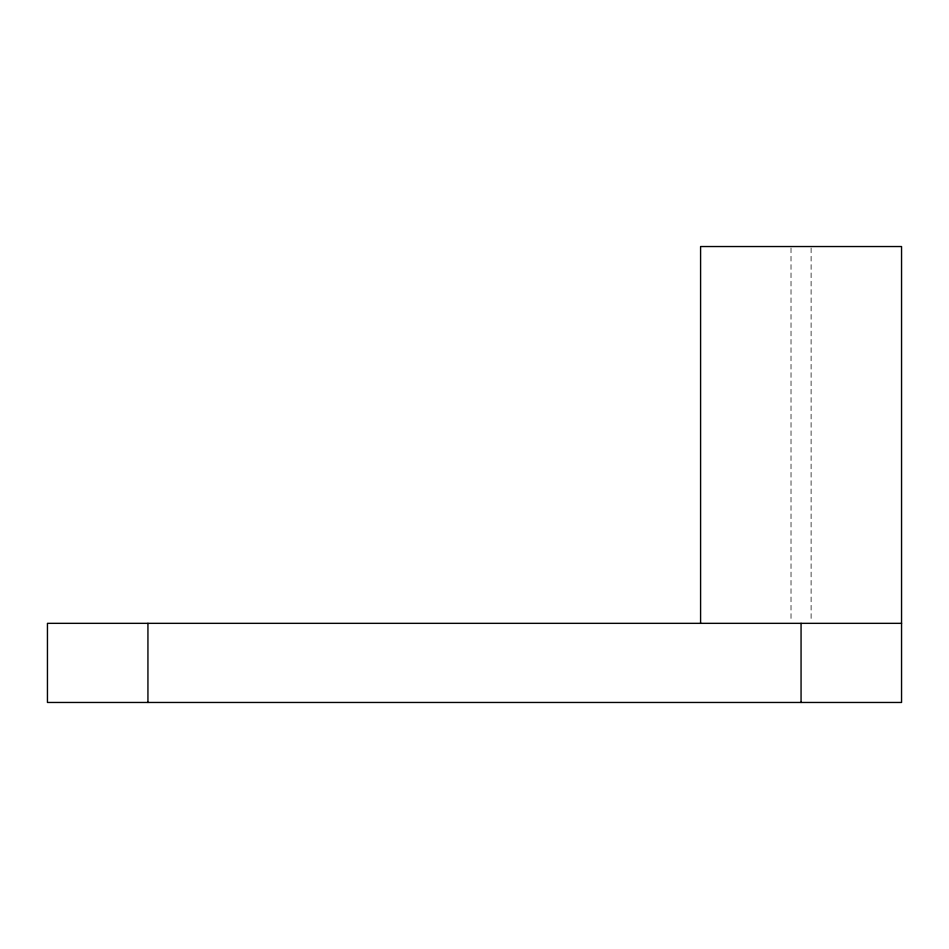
<?xml version="1.0" encoding="UTF-8"?>
<svg xmlns="http://www.w3.org/2000/svg" width="949" height="949" viewBox="0 0 949 949"><rect width="100%" height="100%" fill="white"/><g stroke="black" fill="none" stroke-linecap="round" stroke-linejoin="round"><path stroke-width="0.71" stroke-dasharray="4.75 3.56" d="M811.11 248.009L811.11 621.868M791.015 248.009L791.015 621.868"/><path stroke-width="1.42" d="M901.55 623.339L47.45 623.339L47.45 702.462L901.55 702.462L901.55 246.538L700.587 246.538L700.587 623.339M801.063 623.339L801.063 702.462M147.937 623.339L147.937 702.462"/></g></svg>
